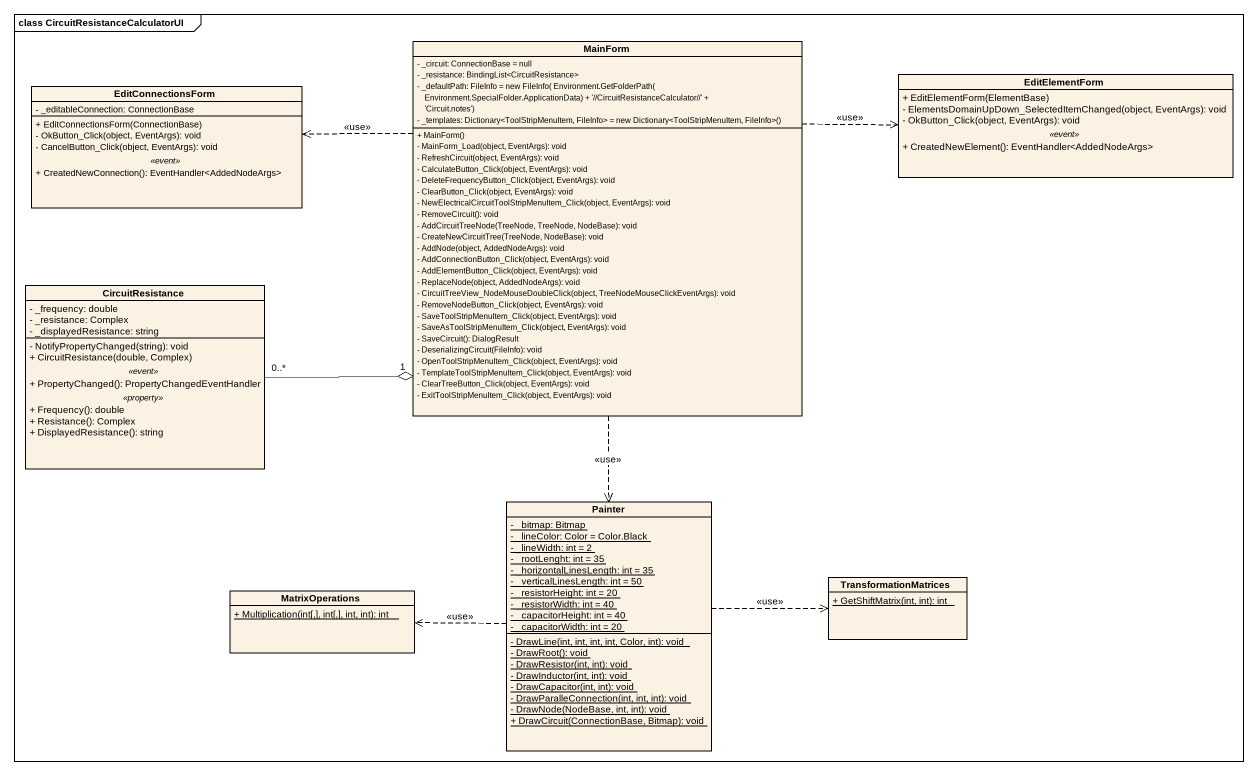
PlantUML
@startuml
mainframe class CircuitResistanceCalculatorUI
hide circle
hide empty members
skinparam classAttributeIconSize 0
class MainForm {
  - _circuit: ConnectionBase = null
  - _resistance: BindingList<CircuitResistance>
  {field} - _defaultPath: FileInfo = new FileInfo( Environment.GetFolderPath( Environment.SpecialFolder.ApplicationData) + '~//CircuitResistanceCalculator~//' + 'Circuit.notes')
  {field} - _templates: Dictionary<ToolStripMenuItem, FileInfo> = new Dictionary<ToolStripMenuItem, FileInfo>()
  + MainForm()
  - MainForm_Load(object, EventArgs): void
  - RefreshCircuit(object, EventArgs): void
  - CalculateButton_Click(object, EventArgs): void
  - DeleteFrequencyButton_Click(object, EventArgs): void
  - ClearButton_Click(object, EventArgs): void
  - NewElectricalCircuitToolStripMenuItem_Click(object, EventArgs): void
  - RemoveCircuit(): void
  - AddCircuitTreeNode(TreeNode, TreeNode, NodeBase): void
  - CreateNewCircuitTree(TreeNode, NodeBase): void
  - AddNode(object, AddedNodeArgs): void
  - AddConnectionButton_Click(object, EventArgs): void
  - AddElementButton_Click(object, EventArgs): void
  - ReplaceNode(object, AddedNodeArgs): void
  - CircuitTreeView_NodeMouseDoubleClick(object, TreeNodeMouseClickEventArgs): void
  - RemoveNodeButton_Click(object, EventArgs): void
  - SaveToolStripMenuItem_Click(object, EventArgs): void
  - SaveAsToolStripMenuItem_Click(object, EventArgs): void
  - SaveCircuit(): DialogResult
  - DeserializingCircuit(FileInfo): void
  - OpenToolStripMenuItem_Click(object, EventArgs): void
  - TemplateToolStripMenuItem_Click(object, EventArgs): void
  - ClearTreeButton_Click(object, EventArgs): void
  - ExitToolStripMenuItem_Click(object, EventArgs): void
}
class EditConnectionsForm {
  - _editableConnection: ConnectionBase
  --
  + EditConnectionsForm(ConnectionBase)
  - OkButton_Click(object, EventArgs): void
  - CancelButton_Click(object, EventArgs): void
  .. <<event>> ..
  + CreatedNewConnection(): EventHandler<AddedNodeArgs>
}
class EditElementForm {
  + EditElementForm(ElementBase)
  - ElementsDomainUpDown_SelectedItemChanged(object, EventArgs): void
  - OkButton_Click(object, EventArgs): void
  .. <<event>> ..
  + CreatedNewElement(): EventHandler<AddedNodeArgs>
}
class CircuitResistance {
  - _frequency: double
  - _resistance: Complex
  - _displayedResistance: string
  --
  - NotifyPropertyChanged(string): void
  + CircuitResistance(double, Complex)
  .. <<event>> ..
  + PropertyChanged(): PropertyChangedEventHandler
  .. <<property>> ..
  + Frequency(): double
  + Resistance(): Complex
  + DisplayedResistance(): string
}
class Painter {
  {static} - _bitmap: Bitmap
  {static} - _lineColor: Color = Color.Black
  {static} - _lineWidth: int = 2
  {static} - _rootLenght: int = 35
  {static} - _horizontalLinesLength: int = 35
  {static} - _verticalLinesLength: int = 50
  {static} - _resistorHeight: int = 20
  {static} - _resistorWidth: int = 40
  {static} - _capacitorHeight: int = 40
  {static} - _capacitorWidth: int = 20
  {static} - DrawLine(int, int, int, int, Color, int): void
  {static} - DrawRoot(): void
  {static} - DrawResistor(int, int): void
  {static} - DrawInductor(int, int): void
  {static} - DrawCapacitor(int, int): void
  {static} - DrawParalleConnection(int, int, int): void
  {static} - DrawNode(NodeBase, int, int): void
  {static} + DrawCircuit(ConnectionBase, Bitmap): void
}
class TransformationMatrices {
  {static} + GetShiftMatrix(int, int): int
}
class MatrixOperations {
  {static} + Multiplication(int[,], int[,], int, int): int
}
MainForm .left.> EditConnectionsForm : <<use>>
MainForm .right.> EditElementForm : <<use>>
MainForm ..> Painter : <<use>>
CircuitResistance "0..*" -right-o "1" MainForm
Painter .right.> TransformationMatrices : <<use>>
Painter .left.> MatrixOperations : <<use>>
@enduml
